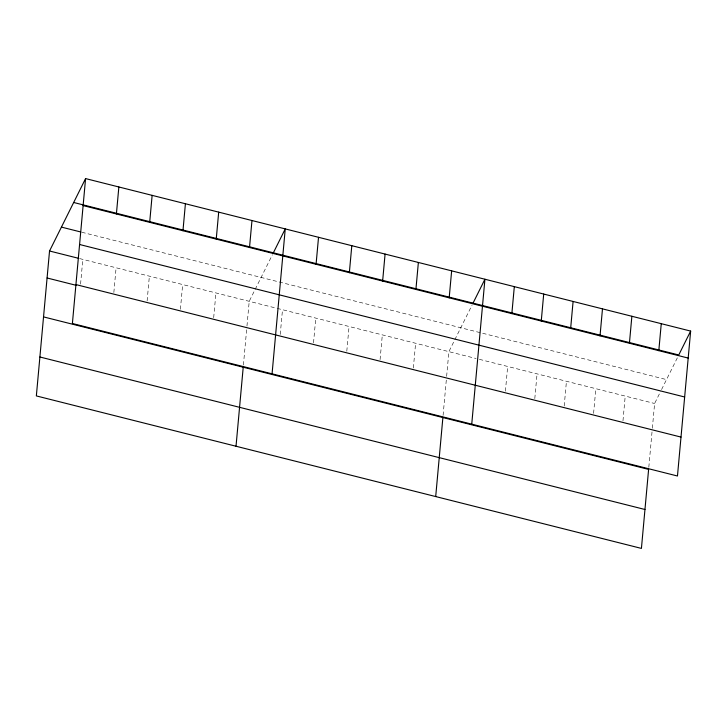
<?xml version="1.0" encoding="UTF-8"?>
<svg xmlns="http://www.w3.org/2000/svg" width="727" height="727" viewBox="0 0 727 727"><rect width="100%" height="100%" fill="white"/><g stroke="black" fill="none" stroke-linecap="round" stroke-linejoin="round"><path stroke-width="0.55" stroke-dasharray="3.63 2.73" d="M80.57 284.13L82.814 259.385M113.848 292.518L116.093 267.772M147.127 300.905L149.371 276.16M180.405 309.293L182.659 284.548M213.683 317.681L215.937 292.936M243.409 365.063L246.662 329.395M246.962 326.069L249.216 301.323L272.416 254.704M280.24 334.456L282.494 309.711M313.519 342.844L315.772 318.099M346.797 351.223L349.051 326.487M380.076 359.611L382.329 334.874M413.354 367.998L415.608 343.262M443.088 415.39L446.333 379.721M446.632 376.386L448.886 351.65L472.087 305.031M505.41 391.199L507.664 366.463M534.799 398.614L537.053 373.869M564.197 406.02L566.442 381.275M593.586 413.427L595.831 388.681M622.975 420.833L625.22 396.088M648.811 467.243L652.055 431.565M652.364 428.239L654.609 403.494L660.561 391.553M661.552 389.563L677.818 356.875M81.824 232.249L666.505 379.603M79.597 258.576L276.051 308.084M277.123 308.357L476.103 358.511M479.366 359.329L654.609 403.494"/><path stroke-width="1.09" d="M85.577 178.588L72.391 323.506L677.464 476.003L690.65 331.085L85.577 178.588L49.536 250.997L36.35 395.915L641.423 548.412L648.611 469.406L43.538 316.899M116.402 213.965L118.855 186.975M149.68 222.353L152.134 195.363M182.959 230.741L185.412 203.751M216.237 239.128L218.691 212.139M249.515 247.516L251.969 220.526M236.021 446.233L243.218 367.226M272.062 373.823L285.248 228.914L273.361 252.814M316.072 264.292L318.526 237.302M349.351 272.68L351.804 245.69M382.629 281.067L385.083 254.077M415.908 289.455L418.37 262.465M449.186 297.843L451.649 270.853M435.7 496.559L442.888 417.552M471.741 424.15L484.927 279.241L473.032 303.132M511.853 313.637L514.316 286.647M541.251 321.043L543.705 294.053M570.64 328.45L573.094 301.46M600.029 335.856L602.483 308.866M629.418 343.262L631.872 316.272M658.807 350.668L661.261 323.679M690.65 331.085L678.754 354.985L73.681 202.488M83.123 205.577L688.196 358.075M61.431 227.106L80.752 231.977M79.579 244.499L684.652 396.997M49.536 250.997L78.525 258.303M75.926 284.584L680.999 437.081M47.082 277.987L76.062 285.293M39.894 356.993L644.967 509.491"/></g></svg>
